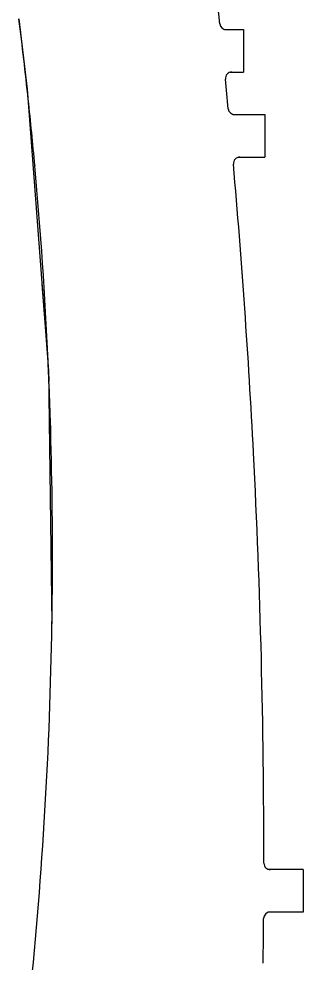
# Model space of a CAD drawing. Header units: millimetres. Extents: x 7426 to 8737, y 124 to 421.
# Drawn here: x 8123.29 to 8129.97, y 271.38 to 293.57 of the extents above; entities that cross this region are included whole.
import ezdxf

# ---------------------------------------------------------------- set-up
doc = ezdxf.new("R2010")
doc.units = ezdxf.units.MM
doc.layers.add('外形图', color=7, linetype='Continuous')

msp = doc.modelspace()

# ---------------------------------------------------------------- linework, layer by layer
at = {"layer": '外形图', "color": 0, "linetype": 'Continuous'}
for p, q in [((8123.2936, 293.5739), (8123.4883, 291.9237)), ((8128.1264, 293.3242), (8128.5713, 293.3242)), ((8128.5713, 293.3242), (8128.5713, 292.3242)), ((8128.2572, 292.3242), (8128.5713, 292.3242)), ((8123.4883, 291.9237), (8123.9898, 285.301)), ((8128.3239, 291.3242), (8129.0713, 291.3242)), ((8129.0713, 291.3242), (8129.0713, 290.3241)), ((8128.4408, 290.3241), (8129.0713, 290.3241)), ((8123.6678, 290.1234), (8123.6678, 290.1232)), ((8123.8358, 287.3343), (8123.9723, 285.5329)), ((8123.9898, 285.301), (8124.0707, 279.3543)), ((8123.9898, 285.301), (8123.9932, 285.0524)), ((8124.033, 284.139), (8124.033, 284.1388)), ((8129.9714, 273.5737), (8129.1533, 273.5737)), ((8129.9714, 273.5737), (8129.9714, 272.5737)), ((8129.9714, 272.5737), (8129.1488, 272.5737))]:
    msp.add_line(p, q, dxfattribs=at)
msp.add_lwpolyline([(8123.4878, 291.9279), (8123.488, 291.926), (8123.5068, 291.6786)], dxfattribs=at)
for centre, radius, start, end in [((7942.7315, 273.8289), 186.3187, 6.047584, 7.176471), ((8022.5224, 280.9471), 101.5608, 6.06599, 7.142048), ((8128.1624, 293.4742), 0.15, 186.04726, 269.99999), ((8128.2956, 292.1742), 0.15, 90.00001, 185.64617), ((7942.6802, 273.8234), 186.3703, 5.430127, 5.646168), ((8022.5365, 280.9486), 101.5466, 5.183767, 6.065942), ((8128.3635, 291.4742), 0.15, 185.43013, 269.99999), ((8128.4824, 290.1741), 0.15, 90.00001, 185.02911), ((7942.7479, 273.829), 186.3024, 2.93646, 5.029215), ((8022.5038, 280.946), 101.5794, 2.588329, 5.183487), ((8022.5033, 280.9462), 101.5799, 2.317424, 2.58817), ((8022.4985, 280.946), 101.5847, 1.801189, 2.317422), ((8022.502, 280.9463), 101.5812, 359.65864, 1.801022), ((7943.2252, 273.8518), 185.8245, 359.960546, 2.936994), ((8022.5003, 280.9465), 101.5829, 359.101887, 359.658519), ((8022.4776, 280.9487), 101.6057, 354.139446, 359.100875), ((8129.1997, 273.7237), 0.15, 179.95923, 269.99999), ((7943.9157, 273.8545), 185.134, 359.232807, 359.557527), ((8129.1942, 272.4237), 0.15, 90.00001, 179.55751)]:
    msp.add_arc(centre, radius, start, end, dxfattribs=at)

doc.saveas('drawing.dxf')
